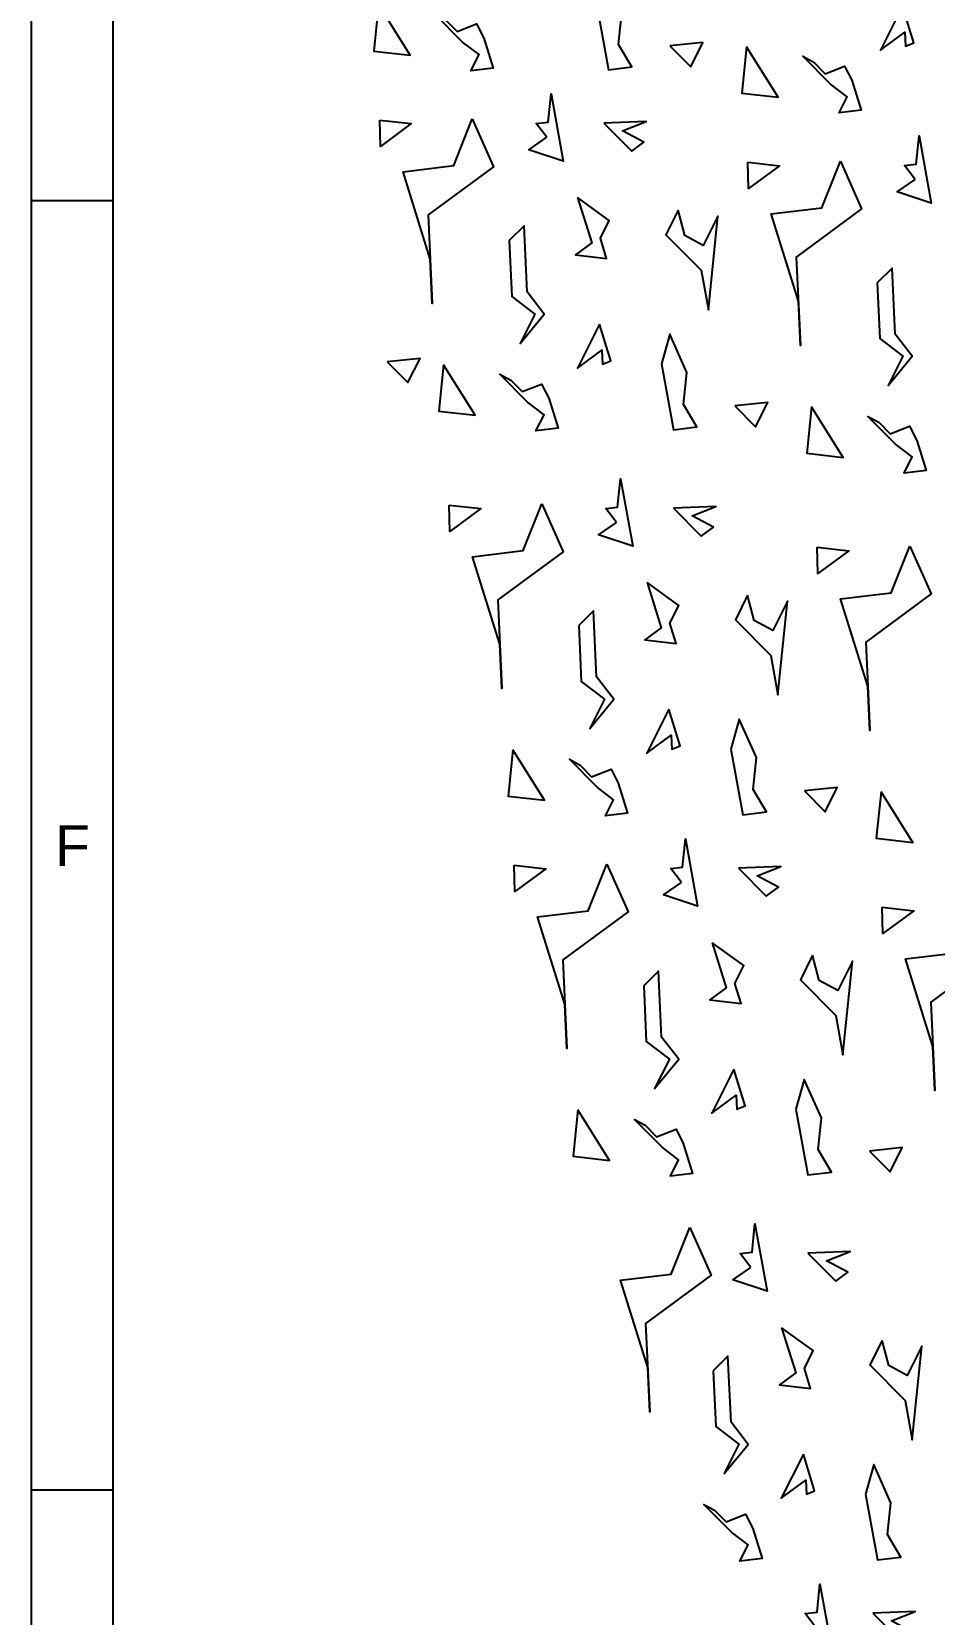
# Model space of a CAD drawing. Header units: inches. Extents: x -28 to 837, y -22 to 590.
# Drawn here: x 0 to 33.2, y 283.2 to 341.4 of the extents above; entities that cross this region are included whole.
import ezdxf
from ezdxf.enums import TextEntityAlignment as Align

# ---------------------------------------------------------------- set-up
doc = ezdxf.new("R2010")
doc.units = ezdxf.units.IN
doc.header["$MEASUREMENT"] = 0
doc.layers.add('dwgmodels.com', color=250, linetype='Continuous')
doc.styles.get("Standard").update_dxf_attribs({"font": 'arial.ttf'})

# ---------------------------------------------------------------- blocks, each defined once
blk = doc.blocks.new('plants 041')
at = {"color": 0}
for points in [[(-334.62, -584.18), (-347.72, -598.16), (-331.35, -605.15), (-334.62, -584.18)], [(-292.3, -611.25), (-294.86, -622.22), (-306.03, -619.61), (-298.37, -615.73), (-303.3, -609.16), (-309.97, -595.99), (-306.19, -599.53), (-303.43, -604.99), (-292.39, -605.59), (-292.3, -611.25)], [(-230.58, -617.92), (-240.3, -640.66), (-228.4, -643.44), (-229.51, -634.23), (-220.5, -624.62), (-219.69, -609.79), (-230.58, -617.92)], [(-360.99, -621), (-346.81, -627.06), (-366.84, -629.47), (-360.99, -621)], [(-316.64, -635.09), (-317.66, -653.57), (-360.04, -658.67), (-378.79, -687.39), (-369.42, -673.03), (-361.95, -641.03), (-336.38, -647), (-316.64, -635.09)], [(-285.37, -652.55), (-287.21, -646.48), (-281.21, -647.88), (-273.25, -639.38), (-283.19, -662.64), (-296.85, -653.71), (-285.37, -652.55)], [(-205.37, -642.69), (-200.38, -652.53), (-188.92, -646.73), (-205.37, -642.69)], [(-254.87, -656.91), (-248.16, -670.16), (-240.31, -669.21), (-247.76, -662.24), (-234.31, -662.97), (-254.87, -656.91)], [(-169.11, -654.92), (-182.2, -668.89), (-165.83, -675.89), (-169.11, -654.92)], [(-126.78, -681.98), (-129.34, -692.96), (-140.51, -690.35), (-132.85, -686.47), (-137.78, -679.9), (-144.45, -666.73), (-140.67, -670.27), (-137.91, -675.72), (-126.88, -676.33), (-126.78, -681.98)], [(-85.33, -666.35), (-106.13, -676.88), (-90.28, -674.98), (-93.21, -679.46), (-88.52, -679.72), (-85.33, -666.35)], [(-327.46, -679.46), (-339.3, -697.59), (-332.4, -706.78), (-346.28, -713.81), (-328.01, -708.27), (-330.96, -698.52), (-316.99, -677.12), (-327.46, -679.46)], [(-284.81, -676.46), (-288.67, -693.02), (-299.22, -694.29), (-285.22, -700.27), (-283.5, -692.92), (-275.05, -688.64), (-284.81, -676.46)], [(-195.47, -691.74), (-181.29, -697.8), (-201.33, -700.21), (-195.47, -691.74)], [(-413.94, -698.91), (-408.95, -708.75), (-397.49, -702.95), (-413.94, -698.91)], [(-239.88, -696.14), (-251.45, -702), (-242.93, -718.82), (-248.76, -732.45), (-222.29, -704.2), (-236.14, -711.22), (-242.59, -705.17), (-239.88, -696.14)], [(-387.8, -708.61), (-400.9, -722.59), (-384.53, -729.58), (-387.8, -708.61)], [(-151.12, -705.82), (-152.14, -724.31), (-194.53, -729.41), (-213.28, -758.13), (-203.9, -743.77), (-196.43, -711.77), (-170.86, -717.74), (-151.12, -705.82)], [(-119.85, -723.29), (-121.69, -717.22), (-115.7, -718.62), (-107.73, -710.11), (-117.67, -733.37), (-131.33, -724.45), (-119.85, -723.29)], [(-345.47, -735.68), (-348.03, -746.65), (-359.21, -744.04), (-351.55, -740.16), (-356.48, -733.59), (-363.15, -720.42), (-359.37, -723.96), (-356.6, -729.42), (-345.57, -730.02), (-345.47, -735.68)], [(-304.03, -720.04), (-324.82, -730.58), (-308.97, -728.67), (-311.9, -733.15), (-307.21, -733.41), (-304.03, -720.04)], [(-283.75, -742.35), (-293.47, -765.09), (-281.57, -767.87), (-282.68, -758.65), (-273.68, -749.05), (-272.87, -734.22), (-283.75, -742.35)], [(-161.94, -750.19), (-173.78, -768.33), (-166.88, -777.52), (-180.76, -784.55), (-162.49, -779.01), (-165.45, -769.26), (-151.47, -747.86), (-161.94, -750.19)], [(-417.85, -754.04), (-403.67, -760.1), (-423.7, -762.51), (-417.85, -754.04)], [(-373.5, -768.13), (-374.51, -786.61), (-416.9, -791.71), (-435.65, -820.43), (-426.28, -806.07), (-418.81, -774.07), (-393.24, -780.04), (-373.5, -768.13)], [(-258.54, -767.12), (-253.56, -776.96), (-242.09, -771.16), (-258.54, -767.12)], [(-342.23, -785.6), (-344.07, -779.52), (-338.07, -780.92), (-330.1, -772.42), (-340.04, -795.68), (-353.71, -786.76), (-342.23, -785.6)], [(-222.28, -779.35), (-235.38, -793.32), (-219.01, -800.32), (-222.28, -779.35)], [(-311.72, -789.95), (-305.01, -803.2), (-297.17, -802.26), (-304.61, -795.28), (-291.17, -796.02), (-311.72, -789.95)], [(-179.95, -806.41), (-182.51, -817.38), (-193.69, -814.78), (-186.03, -810.9), (-190.96, -804.33), (-197.63, -791.15), (-193.85, -794.7), (-191.09, -800.15), (-180.05, -800.76), (-179.95, -806.41)], [(-384.32, -812.5), (-396.15, -830.63), (-389.26, -839.83), (-403.14, -846.86), (-384.87, -841.32), (-387.82, -831.56), (-373.85, -810.16), (-384.32, -812.5)], [(-341.67, -809.51), (-345.53, -826.06), (-356.07, -827.33), (-342.08, -833.31), (-340.36, -825.96), (-331.91, -821.68), (-341.67, -809.51)], [(-252.33, -824.78), (-238.15, -830.84), (-258.18, -833.25), (-252.33, -824.78)], [(-296.74, -829.19), (-308.31, -835.05), (-299.79, -851.87), (-305.62, -865.5), (-279.14, -837.25), (-293, -844.27), (-299.45, -838.22), (-296.74, -829.19)], [(-207.98, -838.87), (-209, -857.35), (-251.38, -862.45), (-270.13, -891.17), (-260.76, -876.81), (-253.29, -844.81), (-227.72, -850.78), (-207.98, -838.87)], [(-444.66, -841.65), (-457.76, -855.63), (-441.39, -862.63), (-444.66, -841.65)], [(-402.33, -868.72), (-404.89, -879.69), (-416.06, -877.08), (-408.41, -873.21), (-413.33, -866.63), (-420.01, -853.46), (-416.23, -857), (-413.46, -862.46), (-402.43, -863.07), (-402.33, -868.72)], [(-360.88, -853.09), (-381.68, -863.62), (-365.83, -861.71), (-368.76, -866.2), (-364.07, -866.46), (-360.88, -853.09)], [(-340.61, -875.4), (-350.33, -898.14), (-338.43, -900.92), (-339.54, -891.7), (-330.54, -882.09), (-329.72, -867.26), (-340.61, -875.4)], [(-471.02, -878.47), (-456.84, -884.53), (-476.88, -886.94), (-471.02, -878.47)], [(-426.68, -892.56), (-427.69, -911.04), (-470.08, -916.14), (-488.83, -944.86), (-479.45, -930.5), (-471.98, -898.5), (-446.41, -904.47), (-426.68, -892.56)], [(-395.41, -910.02), (-397.25, -903.95), (-391.25, -905.35), (-383.28, -896.85), (-393.22, -920.11), (-406.88, -911.19), (-395.41, -910.02)], [(-315.4, -900.16), (-310.41, -910.01), (-298.95, -904.2), (-315.4, -900.16)], [(-364.9, -914.38), (-358.19, -927.63), (-350.35, -926.69), (-357.79, -919.71), (-344.34, -920.45), (-364.9, -914.38)], [(-279.14, -912.39), (-292.24, -926.37), (-275.87, -933.36), (-279.14, -912.39)], [(-394.85, -933.94), (-398.71, -950.49), (-409.25, -951.76), (-395.25, -957.74), (-393.54, -950.39), (-385.09, -946.11), (-394.85, -933.94)], [(-437.49, -936.93), (-449.33, -955.06), (-442.44, -964.26), (-456.32, -971.29), (-438.04, -965.75), (-441, -955.99), (-427.03, -934.59), (-437.49, -936.93)], [(-305.5, -949.21), (-291.32, -955.27), (-311.36, -957.68), (-305.5, -949.21)], [(-349.91, -953.62), (-361.48, -959.48), (-352.97, -976.29), (-358.79, -989.93), (-332.32, -961.68), (-346.18, -968.69), (-352.63, -962.65), (-349.91, -953.62)], [(-497.84, -966.08), (-510.93, -980.06), (-494.56, -987.05), (-497.84, -966.08)], [(-261.16, -963.3), (-262.17, -981.78), (-304.56, -986.88), (-323.31, -1015.6), (-313.94, -1001.24), (-306.47, -969.24), (-280.89, -975.21), (-261.16, -963.3)], [(-455.51, -993.15), (-458.07, -1004.12), (-469.24, -1001.51), (-461.58, -997.64), (-466.51, -991.06), (-473.18, -977.89), (-469.4, -981.43), (-466.64, -986.89), (-455.61, -987.49), (-455.51, -993.15)], [(-414.06, -977.52), (-434.86, -988.05), (-419.01, -986.14), (-421.93, -990.63), (-417.25, -990.88), (-414.06, -977.52)], [(-393.79, -999.83), (-403.51, -1022.57), (-391.61, -1025.34), (-392.72, -1016.13), (-383.71, -1006.52), (-382.9, -991.69), (-393.79, -999.83)], [(-472.06, -1020.83), (-473.08, -1039.31), (-515.47, -1044.41), (-534.22, -1073.13), (-524.84, -1058.77), (-517.37, -1026.77), (-491.8, -1032.74), (-472.06, -1020.83)], [(-368.58, -1024.59), (-363.59, -1034.44), (-352.13, -1028.63), (-368.58, -1024.59)], [(-452.27, -1043.07), (-454.11, -1037), (-448.11, -1038.4), (-440.14, -1029.89), (-450.08, -1053.15), (-463.74, -1044.23), (-452.27, -1043.07)], [(-421.76, -1047.43), (-415.05, -1060.67), (-407.21, -1059.73), (-414.65, -1052.75), (-401.2, -1053.49), (-421.76, -1047.43)], [(-494.35, -1069.97), (-506.19, -1088.11), (-499.3, -1097.3), (-513.17, -1104.33), (-494.9, -1098.79), (-497.86, -1089.04), (-483.89, -1067.64), (-494.35, -1069.97)], [(-451.7, -1066.98), (-455.57, -1083.53), (-466.11, -1084.8), (-452.11, -1090.79), (-450.39, -1083.44), (-441.95, -1079.16), (-451.7, -1066.98)], [(-406.77, -1086.66), (-418.34, -1092.52), (-409.83, -1109.34), (-415.65, -1122.97), (-389.18, -1094.72), (-403.03, -1101.74), (-409.49, -1095.69), (-406.77, -1086.66)], [(-512.36, -1126.19), (-514.93, -1137.17), (-526.1, -1134.56), (-518.44, -1130.68), (-523.37, -1124.11), (-530.04, -1110.94), (-526.26, -1114.48), (-523.5, -1119.93), (-512.46, -1120.54), (-512.36, -1126.19)], [(-470.92, -1110.56), (-491.72, -1121.09), (-475.87, -1119.19), (-478.79, -1123.67), (-474.1, -1123.93), (-470.92, -1110.56)], [(-450.65, -1132.87), (-460.36, -1155.61), (-448.47, -1158.39), (-449.57, -1149.17), (-440.57, -1139.56), (-439.76, -1124.73), (-450.65, -1132.87)], [(-505.44, -1167.5), (-507.28, -1161.42), (-501.28, -1162.83), (-493.31, -1154.32), (-503.25, -1177.58), (-516.92, -1168.66), (-505.44, -1167.5)], [(-474.94, -1171.85), (-468.23, -1185.1), (-460.38, -1184.16), (-467.83, -1177.18), (-454.38, -1177.92), (-474.94, -1171.85)]]:
    blk.add_lwpolyline(points, dxfattribs=at)
blk = doc.blocks.new('Garden')
at = {"layer": 'dwgmodels.com', "color": 85, "true_color": 0x58ba48, "xscale": 0.2, "yscale": 0.3, "rotation": 26.13932894631199}
blk.add_blockref('plants 041', (789.42508, 276.41951), dxfattribs=at)

msp = doc.modelspace()

# ---------------------------------------------------------------- linework, layer by layer
for p, q in [((3, 335.2), (0, 335.2)), ((3, 287.8), (0, 287.8))]:
    msp.add_line(p, q)
for points in [[(0, 575.2), (822.2, 575.2), (822.2, 0), (0, 0)], [(3, 572.2), (819.2, 572.2), (819.2, 3), (3, 3)]]:
    msp.add_lwpolyline(points, close=True)

# ---------------------------------------------------------------- block references
at = {"xscale": 0.3465639121819872, "yscale": 0.3465639121819872, "zscale": 0.6931278243639744}
msp.add_blockref('Garden', (-266.765, 311.36), dxfattribs=at)

# ---------------------------------------------------------------- texts
msp.add_text('F', height=1.5).set_placement((1.5, 310.75), align=Align.CENTER)

doc.saveas('drawing.dxf')
